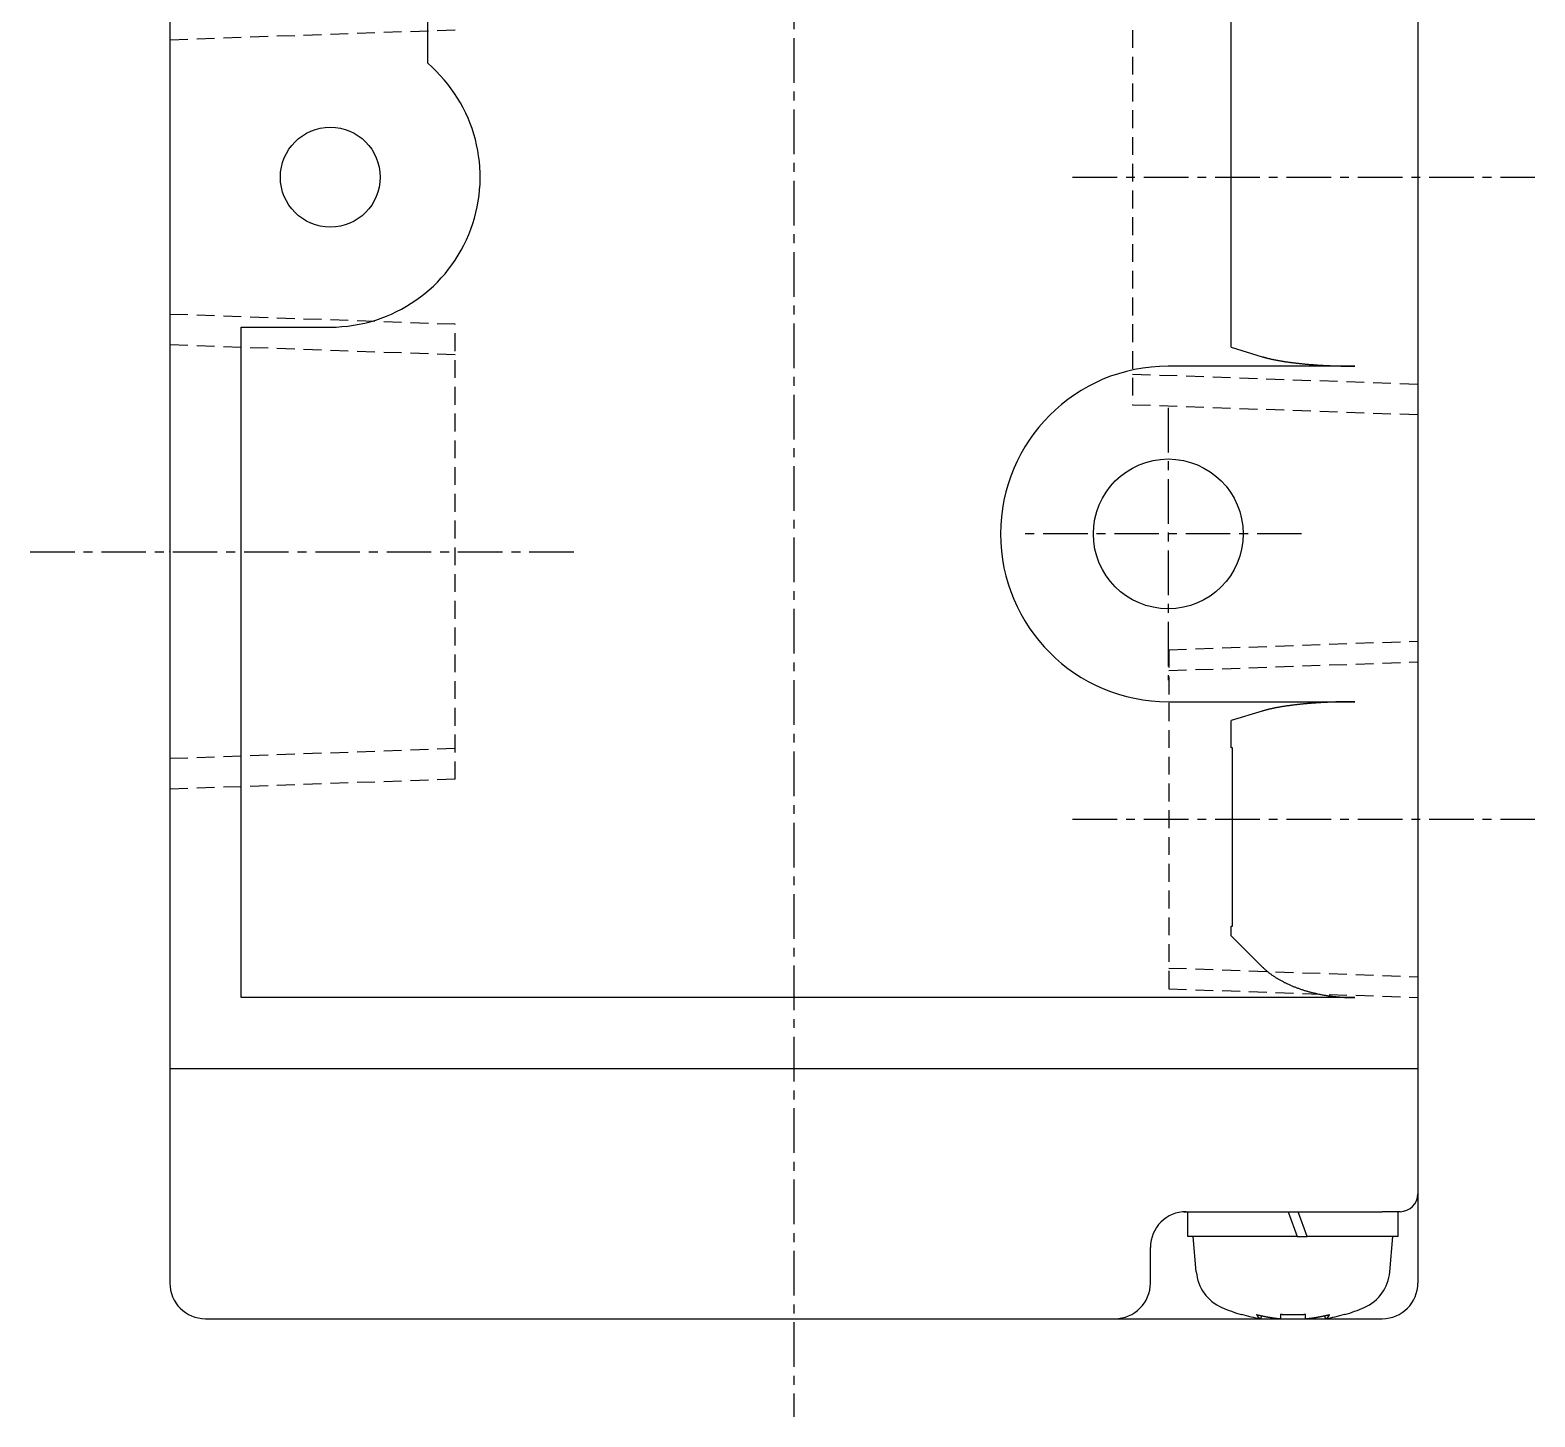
# Model space of a CAD drawing. Extents: x 8 to 293, y -214 to 82.
# Drawn here: x 144.06 to 186.26, y -167.77 to -128.9 of the extents above; entities that cross this region are included whole.
import ezdxf

# ---------------------------------------------------------------- set-up
doc = ezdxf.new("R2010")
doc.units = 0
doc.linetypes.add('CENTER', pattern=[2, 1.25, -0.25, 0.25, -0.25])
doc.linetypes.add('DASHED', pattern=[0.75, 0.5, -0.25])
doc.layers.get('0').update_dxf_attribs({"linetype": 'CONTINUOUS'})
doc.layers.add('CENTER', color=1, linetype='CENTER')

msp = doc.modelspace()

# ---------------------------------------------------------------- linework, layer by layer
at = {"color": 7, "linetype": 'CONTINUOUS'}
for p, q in [((182.976, -108.019), (182.976, -164.019)), ((155.209, -129.825), (155.209, -110.019)), ((147.976, -117.019), (147.976, -158.019)), ((177.744, -137.787), (177.744, -128.251)), ((149.976, -137.222), (152.476, -137.222)), ((149.976, -156.019), (149.976, -137.222)), ((177.744, -137.787), (178.61, -138.052)), ((181.209, -138.316), (175.976, -138.316)), ((175.976, -147.722), (181.209, -147.722)), ((178.61, -147.987), (177.744, -148.251)), ((177.744, -149.019), (177.744, -148.251)), ((177.744, -149.019), (177.744, -148.251)), ((177.776, -149.019), (177.744, -149.019)), ((177.776, -149.019), (177.744, -149.019)), ((177.776, -154.019), (177.776, -149.019)), ((177.744, -154.287), (177.744, -154.019)), ((177.744, -154.019), (177.776, -154.019)), ((177.744, -154.287), (177.744, -154.019)), ((177.744, -154.019), (177.776, -154.019)), ((178.61, -155.153), (177.744, -154.287)), ((181.209, -156.019), (149.976, -156.019)), ((147.976, -158.019), (147.976, -164.019)), ((182.976, -158.019), (147.976, -158.019)), ((176.413, -162.019), (181.976, -162.019)), ((176.526, -162.719), (176.526, -162.019)), ((179.336, -162.019), (179.591, -162.719)), ((179.339, -162.026), (179.619, -162.026)), ((179.871, -162.719), (179.616, -162.019)), ((182.476, -162.019), (181.976, -162.019)), ((182.426, -162.719), (182.426, -162.019)), ((179.591, -162.719), (176.526, -162.719)), ((176.763, -163.708), (176.676, -162.719)), ((179.591, -162.719), (179.871, -162.719)), ((182.426, -162.719), (179.871, -162.719)), ((182.19, -163.708), (182.276, -162.719)), ((175.476, -164.019), (175.476, -163.019)), ((178.034, -164.894), (178.026, -164.905)), ((178.592, -164.937), (178.558, -165.022)), ((179.127, -164.894), (179.127, -165.022)), ((179.825, -165.022), (179.825, -164.894)), ((180.395, -165.022), (180.361, -164.937)), ((180.926, -164.905), (180.919, -164.894)), ((148.976, -165.019), (181.976, -165.019)), ((150.559, -165.019), (150.558, -165.022)), ((151.127, -165.019), (151.127, -165.022)), ((151.825, -165.022), (151.825, -165.019)), ((152.395, -165.022), (152.394, -165.019)), ((178.559, -165.019), (179.104, -165.019)), ((179.127, -165.019), (179.476, -165.019)), ((179.476, -165.019), (179.825, -165.019)), ((179.849, -165.019), (180.394, -165.019))]:
    msp.add_line(p, q, dxfattribs=at)
at = {"color": 3, "linetype": 'DASHED'}
for p, q in [((174.976, -126.643), (174.976, -139.396)), ((155.976, -128.896), (147.976, -129.175)), ((155.976, -137.143), (147.976, -136.864)), ((155.976, -149.896), (155.976, -137.143)), ((155.976, -138), (147.976, -137.72)), ((174.976, -138.539), (182.976, -138.819)), ((174.976, -139.396), (182.976, -139.675)), ((175.989, -146.268), (182.976, -146.024)), ((175.989, -146.268), (175.989, -155.771)), ((175.989, -146.85), (182.976, -146.606)), ((155.976, -149.039), (147.976, -149.319)), ((155.976, -149.896), (147.976, -150.175)), ((175.989, -155.189), (182.976, -155.433)), ((175.989, -155.771), (182.976, -156.015))]:
    msp.add_line(p, q, dxfattribs=at)
at = {"color": 7, "linetype": 'CONTINUOUS'}
for points in [[(178.61, -138.052, 0), (178.623, -138.056, 0), (178.635, -138.059, 0), (178.648, -138.063, 0), (178.661, -138.067, 0), (178.674, -138.07, 0), (178.687, -138.074, 0), (178.701, -138.078, 0), (178.714, -138.081, 0), (178.728, -138.085, 0), (178.742, -138.088, 0), (178.756, -138.092, 0), (178.77, -138.095, 0), (178.784, -138.099, 0), (178.799, -138.102, 0), (178.814, -138.106, 0), (178.828, -138.109, 0), (178.843, -138.113, 0), (178.859, -138.116, 0), (178.874, -138.12, 0), (178.889, -138.123, 0), (178.905, -138.126, 0), (178.921, -138.13, 0), (178.937, -138.133, 0), (178.953, -138.136, 0), (178.969, -138.139, 0), (178.986, -138.143, 0), (179.002, -138.146, 0), (179.019, -138.149, 0), (179.036, -138.152, 0), (179.053, -138.155, 0), (179.07, -138.158, 0), (179.087, -138.161, 0), (179.105, -138.164, 0), (179.122, -138.167, 0), (179.14, -138.17, 0), (179.158, -138.173, 0), (179.176, -138.176, 0), (179.194, -138.179, 0), (179.212, -138.182, 0), (179.23, -138.185, 0), (179.249, -138.188, 0), (179.268, -138.191, 0), (179.286, -138.194, 0), (179.305, -138.196, 0), (179.324, -138.199, 0), (179.344, -138.202, 0), (179.363, -138.204, 0), (179.382, -138.207, 0), (179.402, -138.21, 0), (179.421, -138.212, 0), (179.441, -138.215, 0), (179.461, -138.217, 0), (179.481, -138.22, 0), (179.501, -138.222, 0), (179.521, -138.225, 0), (179.542, -138.227, 0), (179.562, -138.23, 0), (179.583, -138.232, 0), (179.604, -138.234, 0), (179.624, -138.237, 0), (179.645, -138.239, 0), (179.666, -138.241, 0), (179.687, -138.243, 0), (179.709, -138.245, 0), (179.73, -138.248, 0), (179.751, -138.25, 0), (179.773, -138.252, 0), (179.794, -138.254, 0), (179.816, -138.256, 0), (179.838, -138.258, 0), (179.86, -138.26, 0), (179.882, -138.262, 0), (179.904, -138.264, 0), (179.926, -138.266, 0), (179.948, -138.267, 0), (179.97, -138.269, 0), (179.993, -138.271, 0), (180.015, -138.273, 0), (180.038, -138.274, 0), (180.06, -138.276, 0), (180.083, -138.278, 0), (180.106, -138.279, 0), (180.129, -138.281, 0), (180.152, -138.282, 0), (180.175, -138.284, 0), (180.198, -138.285, 0), (180.221, -138.287, 0), (180.244, -138.288, 0), (180.267, -138.29, 0), (180.291, -138.291, 0), (180.314, -138.292, 0), (180.338, -138.294, 0), (180.361, -138.295, 0), (180.385, -138.296, 0), (180.408, -138.297, 0), (180.432, -138.298, 0), (180.456, -138.299, 0), (180.48, -138.301, 0), (180.503, -138.302, 0), (180.527, -138.303, 0), (180.551, -138.304, 0), (180.575, -138.304, 0), (180.599, -138.305, 0), (180.623, -138.306, 0), (180.647, -138.307, 0), (180.671, -138.308, 0), (180.696, -138.309, 0), (180.72, -138.309, 0), (180.744, -138.31, 0), (180.768, -138.311, 0), (180.793, -138.311, 0), (180.817, -138.312, 0), (180.841, -138.312, 0), (180.866, -138.313, 0), (180.89, -138.313, 0), (180.914, -138.314, 0), (180.939, -138.314, 0), (180.963, -138.315, 0), (180.988, -138.315, 0), (181.012, -138.315, 0), (181.037, -138.315, 0), (181.061, -138.316, 0), (181.086, -138.316, 0), (181.11, -138.316, 0), (181.135, -138.316, 0), (181.159, -138.316, 0), (181.184, -138.316, 0), (181.209, -138.316, 0)], [(181.209, -147.722, 0), (181.184, -147.723, 0), (181.159, -147.723, 0), (181.135, -147.723, 0), (181.11, -147.723, 0), (181.086, -147.723, 0), (181.061, -147.723, 0), (181.037, -147.723, 0), (181.012, -147.724, 0), (180.988, -147.724, 0), (180.963, -147.724, 0), (180.939, -147.725, 0), (180.914, -147.725, 0), (180.89, -147.725, 0), (180.866, -147.726, 0), (180.841, -147.726, 0), (180.817, -147.727, 0), (180.793, -147.728, 0), (180.768, -147.728, 0), (180.744, -147.729, 0), (180.72, -147.73, 0), (180.696, -147.73, 0), (180.671, -147.731, 0), (180.647, -147.732, 0), (180.623, -147.733, 0), (180.599, -147.734, 0), (180.575, -147.734, 0), (180.551, -147.735, 0), (180.527, -147.736, 0), (180.503, -147.737, 0), (180.48, -147.738, 0), (180.456, -147.739, 0), (180.432, -147.741, 0), (180.408, -147.742, 0), (180.385, -147.743, 0), (180.361, -147.744, 0), (180.338, -147.745, 0), (180.314, -147.747, 0), (180.291, -147.748, 0), (180.267, -147.749, 0), (180.244, -147.751, 0), (180.221, -147.752, 0), (180.198, -147.753, 0), (180.175, -147.755, 0), (180.152, -147.756, 0), (180.129, -147.758, 0), (180.106, -147.76, 0), (180.083, -147.761, 0), (180.06, -147.763, 0), (180.038, -147.764, 0), (180.015, -147.766, 0), (179.993, -147.768, 0), (179.97, -147.77, 0), (179.948, -147.771, 0), (179.926, -147.773, 0), (179.904, -147.775, 0), (179.882, -147.777, 0), (179.86, -147.779, 0), (179.838, -147.781, 0), (179.816, -147.783, 0), (179.794, -147.785, 0), (179.773, -147.787, 0), (179.751, -147.789, 0), (179.73, -147.791, 0), (179.709, -147.793, 0), (179.687, -147.796, 0), (179.666, -147.798, 0), (179.645, -147.8, 0), (179.624, -147.802, 0), (179.604, -147.805, 0), (179.583, -147.807, 0), (179.562, -147.809, 0), (179.542, -147.812, 0), (179.521, -147.814, 0), (179.501, -147.817, 0), (179.481, -147.819, 0), (179.461, -147.821, 0), (179.441, -147.824, 0), (179.421, -147.827, 0), (179.402, -147.829, 0), (179.382, -147.832, 0), (179.363, -147.834, 0), (179.344, -147.837, 0), (179.324, -147.84, 0), (179.305, -147.843, 0), (179.286, -147.845, 0), (179.268, -147.848, 0), (179.249, -147.851, 0), (179.23, -147.854, 0), (179.212, -147.857, 0), (179.194, -147.86, 0), (179.176, -147.862, 0), (179.158, -147.865, 0), (179.14, -147.868, 0), (179.122, -147.871, 0), (179.105, -147.874, 0), (179.087, -147.877, 0), (179.07, -147.881, 0), (179.053, -147.884, 0), (179.036, -147.887, 0), (179.019, -147.89, 0), (179.002, -147.893, 0), (178.986, -147.896, 0), (178.969, -147.899, 0), (178.953, -147.903, 0), (178.937, -147.906, 0), (178.921, -147.909, 0), (178.905, -147.913, 0), (178.889, -147.916, 0), (178.874, -147.919, 0), (178.859, -147.923, 0), (178.843, -147.926, 0), (178.828, -147.929, 0), (178.814, -147.933, 0), (178.799, -147.936, 0), (178.784, -147.94, 0), (178.77, -147.943, 0), (178.756, -147.947, 0), (178.742, -147.95, 0), (178.728, -147.954, 0), (178.714, -147.958, 0), (178.701, -147.961, 0), (178.687, -147.965, 0), (178.674, -147.968, 0), (178.661, -147.972, 0), (178.648, -147.976, 0), (178.635, -147.98, 0), (178.623, -147.983, 0), (178.61, -147.987, 0)], [(178.61, -155.153, 0), (178.623, -155.166, 0), (178.635, -155.178, 0), (178.648, -155.19, 0), (178.661, -155.202, 0), (178.674, -155.214, 0), (178.687, -155.226, 0), (178.701, -155.238, 0), (178.714, -155.25, 0), (178.728, -155.261, 0), (178.742, -155.273, 0), (178.756, -155.285, 0), (178.77, -155.296, 0), (178.784, -155.308, 0), (178.799, -155.319, 0), (178.814, -155.331, 0), (178.828, -155.342, 0), (178.843, -155.353, 0), (178.859, -155.364, 0), (178.874, -155.375, 0), (178.889, -155.386, 0), (178.905, -155.397, 0), (178.921, -155.408, 0), (178.937, -155.419, 0), (178.953, -155.429, 0), (178.969, -155.44, 0), (178.986, -155.451, 0), (179.002, -155.461, 0), (179.019, -155.471, 0), (179.036, -155.482, 0), (179.053, -155.492, 0), (179.07, -155.502, 0), (179.087, -155.512, 0), (179.105, -155.522, 0), (179.122, -155.532, 0), (179.14, -155.542, 0), (179.158, -155.552, 0), (179.176, -155.561, 0), (179.194, -155.571, 0), (179.212, -155.58, 0), (179.23, -155.59, 0), (179.249, -155.599, 0), (179.268, -155.608, 0), (179.286, -155.617, 0), (179.305, -155.626, 0), (179.324, -155.635, 0), (179.344, -155.644, 0), (179.363, -155.653, 0), (179.382, -155.662, 0), (179.402, -155.67, 0), (179.421, -155.679, 0), (179.441, -155.687, 0), (179.461, -155.695, 0), (179.481, -155.703, 0), (179.501, -155.712, 0), (179.521, -155.72, 0), (179.542, -155.728, 0), (179.562, -155.735, 0), (179.583, -155.743, 0), (179.604, -155.751, 0), (179.624, -155.758, 0), (179.645, -155.766, 0), (179.666, -155.773, 0), (179.687, -155.78, 0), (179.709, -155.787, 0), (179.73, -155.794, 0), (179.751, -155.801, 0), (179.773, -155.808, 0), (179.794, -155.815, 0), (179.816, -155.822, 0), (179.838, -155.828, 0), (179.86, -155.834, 0), (179.882, -155.841, 0), (179.904, -155.847, 0), (179.926, -155.853, 0), (179.948, -155.859, 0), (179.97, -155.865, 0), (179.993, -155.871, 0), (180.015, -155.877, 0), (180.038, -155.882, 0), (180.06, -155.888, 0), (180.083, -155.893, 0), (180.106, -155.898, 0), (180.129, -155.903, 0), (180.152, -155.908, 0), (180.175, -155.913, 0), (180.198, -155.918, 0), (180.221, -155.923, 0), (180.244, -155.928, 0), (180.267, -155.932, 0), (180.291, -155.936, 0), (180.314, -155.941, 0), (180.338, -155.945, 0), (180.361, -155.949, 0), (180.385, -155.953, 0), (180.408, -155.957, 0), (180.432, -155.96, 0), (180.456, -155.964, 0), (180.48, -155.968, 0), (180.503, -155.971, 0), (180.527, -155.974, 0), (180.551, -155.977, 0), (180.575, -155.98, 0), (180.599, -155.983, 0), (180.623, -155.986, 0), (180.647, -155.989, 0), (180.671, -155.991, 0), (180.696, -155.994, 0), (180.72, -155.996, 0), (180.744, -155.999, 0), (180.768, -156.001, 0), (180.793, -156.003, 0), (180.817, -156.005, 0), (180.841, -156.006, 0), (180.866, -156.008, 0), (180.89, -156.01, 0), (180.914, -156.011, 0), (180.939, -156.012, 0), (180.963, -156.014, 0), (180.988, -156.015, 0), (181.012, -156.016, 0), (181.037, -156.017, 0), (181.061, -156.017, 0), (181.086, -156.018, 0), (181.11, -156.019, 0), (181.135, -156.019, 0), (181.159, -156.019, 0), (181.184, -156.019, 0), (181.209, -156.019, 0)], [(178.451, -164.905, 0), (178.452, -164.906, 0), (178.453, -164.907, 0), (178.453, -164.908, 0), (178.454, -164.91, 0), (178.455, -164.911, 0), (178.455, -164.912, 0), (178.456, -164.913, 0), (178.457, -164.915, 0), (178.457, -164.916, 0), (178.458, -164.917, 0), (178.459, -164.918, 0), (178.46, -164.919, 0), (178.46, -164.921, 0), (178.461, -164.922, 0), (178.462, -164.923, 0), (178.462, -164.924, 0), (178.463, -164.925, 0), (178.464, -164.927, 0), (178.465, -164.928, 0), (178.465, -164.929, 0), (178.466, -164.93, 0), (178.467, -164.931, 0), (178.468, -164.932, 0), (178.468, -164.933, 0), (178.469, -164.935, 0), (178.47, -164.936, 0), (178.471, -164.937, 0), (178.471, -164.938, 0), (178.472, -164.939, 0), (178.473, -164.94, 0), (178.474, -164.941, 0), (178.474, -164.942, 0), (178.475, -164.943, 0), (178.476, -164.945, 0), (178.477, -164.946, 0), (178.477, -164.947, 0), (178.478, -164.948, 0), (178.479, -164.949, 0), (178.48, -164.95, 0), (178.481, -164.951, 0), (178.481, -164.952, 0), (178.482, -164.953, 0), (178.483, -164.954, 0), (178.484, -164.955, 0), (178.485, -164.956, 0), (178.485, -164.957, 0), (178.486, -164.958, 0), (178.487, -164.959, 0), (178.488, -164.96, 0), (178.489, -164.961, 0), (178.489, -164.962, 0), (178.49, -164.963, 0), (178.491, -164.964, 0), (178.492, -164.965, 0), (178.493, -164.966, 0), (178.493, -164.967, 0), (178.494, -164.968, 0), (178.495, -164.969, 0), (178.496, -164.97, 0), (178.497, -164.971, 0), (178.498, -164.972, 0), (178.498, -164.973, 0), (178.499, -164.974, 0), (178.5, -164.975, 0), (178.501, -164.976, 0), (178.502, -164.976, 0), (178.503, -164.977, 0), (178.503, -164.978, 0), (178.504, -164.979, 0), (178.505, -164.98, 0), (178.506, -164.981, 0), (178.507, -164.982, 0), (178.508, -164.983, 0), (178.509, -164.984, 0), (178.509, -164.984, 0), (178.51, -164.985, 0), (178.511, -164.986, 0), (178.512, -164.987, 0), (178.513, -164.988, 0), (178.514, -164.989, 0), (178.515, -164.989, 0), (178.515, -164.99, 0), (178.516, -164.991, 0), (178.517, -164.992, 0), (178.518, -164.993, 0), (178.519, -164.993, 0), (178.52, -164.994, 0), (178.521, -164.995, 0), (178.522, -164.996, 0), (178.523, -164.997, 0), (178.523, -164.997, 0), (178.524, -164.998, 0), (178.525, -164.999, 0), (178.526, -165, 0), (178.527, -165, 0), (178.528, -165.001, 0), (178.529, -165.002, 0), (178.53, -165.003, 0), (178.531, -165.003, 0), (178.532, -165.004, 0), (178.533, -165.005, 0), (178.533, -165.005, 0), (178.534, -165.006, 0), (178.535, -165.007, 0), (178.536, -165.008, 0), (178.537, -165.008, 0), (178.538, -165.009, 0), (178.539, -165.01, 0), (178.54, -165.01, 0), (178.541, -165.011, 0), (178.542, -165.012, 0), (178.543, -165.012, 0), (178.544, -165.013, 0), (178.545, -165.014, 0), (178.546, -165.014, 0), (178.547, -165.015, 0), (178.548, -165.015, 0), (178.549, -165.016, 0), (178.55, -165.017, 0), (178.55, -165.017, 0), (178.551, -165.018, 0), (178.552, -165.019, 0), (178.553, -165.019, 0), (178.554, -165.02, 0), (178.555, -165.02, 0), (178.556, -165.021, 0), (178.557, -165.021, 0), (178.558, -165.022, 0)], [(178.451, -164.905, 0), (178.456, -164.906, 0), (178.462, -164.907, 0), (178.467, -164.908, 0), (178.472, -164.91, 0), (178.477, -164.911, 0), (178.483, -164.912, 0), (178.488, -164.913, 0), (178.493, -164.915, 0), (178.498, -164.916, 0), (178.504, -164.917, 0), (178.509, -164.918, 0), (178.514, -164.919, 0), (178.519, -164.921, 0), (178.525, -164.922, 0), (178.53, -164.923, 0), (178.535, -164.924, 0), (178.54, -164.925, 0), (178.546, -164.927, 0), (178.551, -164.928, 0), (178.556, -164.929, 0), (178.561, -164.93, 0), (178.567, -164.931, 0), (178.572, -164.932, 0), (178.577, -164.933, 0), (178.582, -164.935, 0), (178.588, -164.936, 0), (178.593, -164.937, 0), (178.598, -164.938, 0), (178.603, -164.939, 0), (178.609, -164.94, 0), (178.614, -164.941, 0), (178.619, -164.942, 0), (178.624, -164.943, 0), (178.63, -164.945, 0), (178.635, -164.946, 0), (178.64, -164.947, 0), (178.646, -164.948, 0), (178.651, -164.949, 0), (178.656, -164.95, 0), (178.661, -164.951, 0), (178.667, -164.952, 0), (178.672, -164.953, 0), (178.677, -164.954, 0), (178.682, -164.955, 0), (178.688, -164.956, 0), (178.693, -164.957, 0), (178.698, -164.958, 0), (178.704, -164.959, 0), (178.709, -164.96, 0), (178.714, -164.961, 0), (178.719, -164.962, 0), (178.725, -164.963, 0), (178.73, -164.964, 0), (178.735, -164.965, 0), (178.741, -164.966, 0), (178.746, -164.967, 0), (178.751, -164.968, 0), (178.756, -164.969, 0), (178.762, -164.97, 0), (178.767, -164.971, 0), (178.772, -164.972, 0), (178.778, -164.973, 0), (178.783, -164.974, 0), (178.788, -164.975, 0), (178.793, -164.976, 0), (178.799, -164.976, 0), (178.804, -164.977, 0), (178.809, -164.978, 0), (178.815, -164.979, 0), (178.82, -164.98, 0), (178.825, -164.981, 0), (178.83, -164.982, 0), (178.836, -164.983, 0), (178.841, -164.984, 0), (178.846, -164.984, 0), (178.852, -164.985, 0), (178.857, -164.986, 0), (178.862, -164.987, 0), (178.867, -164.988, 0), (178.873, -164.989, 0), (178.878, -164.989, 0), (178.883, -164.99, 0), (178.889, -164.991, 0), (178.894, -164.992, 0), (178.899, -164.993, 0), (178.905, -164.993, 0), (178.91, -164.994, 0), (178.915, -164.995, 0), (178.92, -164.996, 0), (178.926, -164.997, 0), (178.931, -164.997, 0), (178.936, -164.998, 0), (178.942, -164.999, 0), (178.947, -165, 0), (178.952, -165, 0), (178.958, -165.001, 0), (178.963, -165.002, 0), (178.968, -165.003, 0), (178.974, -165.003, 0), (178.979, -165.004, 0), (178.984, -165.005, 0), (178.989, -165.005, 0), (178.995, -165.006, 0), (179, -165.007, 0), (179.005, -165.008, 0), (179.011, -165.008, 0), (179.016, -165.009, 0), (179.021, -165.01, 0), (179.027, -165.01, 0), (179.032, -165.011, 0), (179.037, -165.012, 0), (179.042, -165.012, 0), (179.048, -165.013, 0), (179.053, -165.014, 0), (179.058, -165.014, 0), (179.064, -165.015, 0), (179.069, -165.015, 0), (179.074, -165.016, 0), (179.08, -165.017, 0), (179.085, -165.017, 0), (179.09, -165.018, 0), (179.096, -165.019, 0), (179.101, -165.019, 0), (179.106, -165.02, 0), (179.112, -165.02, 0), (179.117, -165.021, 0), (179.122, -165.021, 0), (179.127, -165.022, 0)], [(179.127, -164.894, 0), (179.133, -164.894, 0), (179.138, -164.895, 0), (179.144, -164.895, 0), (179.149, -164.895, 0), (179.155, -164.896, 0), (179.16, -164.896, 0), (179.166, -164.896, 0), (179.171, -164.897, 0), (179.176, -164.897, 0), (179.182, -164.897, 0), (179.187, -164.897, 0), (179.193, -164.898, 0), (179.198, -164.898, 0), (179.204, -164.898, 0), (179.209, -164.898, 0), (179.215, -164.899, 0), (179.22, -164.899, 0), (179.226, -164.899, 0), (179.231, -164.899, 0), (179.236, -164.9, 0), (179.242, -164.9, 0), (179.247, -164.9, 0), (179.253, -164.9, 0), (179.258, -164.9, 0), (179.264, -164.901, 0), (179.269, -164.901, 0), (179.275, -164.901, 0), (179.28, -164.901, 0), (179.285, -164.901, 0), (179.291, -164.902, 0), (179.296, -164.902, 0), (179.302, -164.902, 0), (179.307, -164.902, 0), (179.313, -164.902, 0), (179.318, -164.902, 0), (179.324, -164.903, 0), (179.329, -164.903, 0), (179.335, -164.903, 0), (179.34, -164.903, 0), (179.346, -164.903, 0), (179.351, -164.903, 0), (179.356, -164.903, 0), (179.362, -164.903, 0), (179.367, -164.904, 0), (179.373, -164.904, 0), (179.378, -164.904, 0), (179.384, -164.904, 0), (179.389, -164.904, 0), (179.395, -164.904, 0), (179.4, -164.904, 0), (179.406, -164.904, 0), (179.411, -164.904, 0), (179.416, -164.904, 0), (179.422, -164.904, 0), (179.427, -164.904, 0), (179.433, -164.904, 0), (179.438, -164.904, 0), (179.444, -164.904, 0), (179.449, -164.904, 0), (179.455, -164.905, 0), (179.46, -164.905, 0), (179.466, -164.905, 0), (179.471, -164.905, 0), (179.476, -164.905, 0), (179.482, -164.905, 0), (179.487, -164.905, 0), (179.493, -164.905, 0), (179.498, -164.905, 0), (179.504, -164.904, 0), (179.509, -164.904, 0), (179.515, -164.904, 0), (179.52, -164.904, 0), (179.526, -164.904, 0), (179.531, -164.904, 0), (179.537, -164.904, 0), (179.542, -164.904, 0), (179.547, -164.904, 0), (179.553, -164.904, 0), (179.558, -164.904, 0), (179.564, -164.904, 0), (179.569, -164.904, 0), (179.575, -164.904, 0), (179.58, -164.904, 0), (179.586, -164.904, 0), (179.591, -164.903, 0), (179.597, -164.903, 0), (179.602, -164.903, 0), (179.607, -164.903, 0), (179.613, -164.903, 0), (179.618, -164.903, 0), (179.624, -164.903, 0), (179.629, -164.903, 0), (179.635, -164.902, 0), (179.64, -164.902, 0), (179.646, -164.902, 0), (179.651, -164.902, 0), (179.657, -164.902, 0), (179.662, -164.902, 0), (179.667, -164.901, 0), (179.673, -164.901, 0), (179.678, -164.901, 0), (179.684, -164.901, 0), (179.689, -164.901, 0), (179.695, -164.9, 0), (179.7, -164.9, 0), (179.706, -164.9, 0), (179.711, -164.9, 0), (179.717, -164.9, 0), (179.722, -164.899, 0), (179.727, -164.899, 0), (179.733, -164.899, 0), (179.738, -164.899, 0), (179.744, -164.898, 0), (179.749, -164.898, 0), (179.755, -164.898, 0), (179.76, -164.898, 0), (179.766, -164.897, 0), (179.771, -164.897, 0), (179.776, -164.897, 0), (179.782, -164.897, 0), (179.787, -164.896, 0), (179.793, -164.896, 0), (179.798, -164.896, 0), (179.804, -164.895, 0), (179.809, -164.895, 0), (179.815, -164.895, 0), (179.82, -164.894, 0), (179.825, -164.894, 0)], [(179.825, -165.022, 0), (179.831, -165.021, 0), (179.836, -165.021, 0), (179.841, -165.02, 0), (179.847, -165.02, 0), (179.852, -165.019, 0), (179.857, -165.019, 0), (179.863, -165.018, 0), (179.868, -165.017, 0), (179.873, -165.017, 0), (179.879, -165.016, 0), (179.884, -165.015, 0), (179.889, -165.015, 0), (179.895, -165.014, 0), (179.9, -165.014, 0), (179.905, -165.013, 0), (179.91, -165.012, 0), (179.916, -165.012, 0), (179.921, -165.011, 0), (179.926, -165.01, 0), (179.932, -165.01, 0), (179.937, -165.009, 0), (179.942, -165.008, 0), (179.948, -165.008, 0), (179.953, -165.007, 0), (179.958, -165.006, 0), (179.964, -165.005, 0), (179.969, -165.005, 0), (179.974, -165.004, 0), (179.979, -165.003, 0), (179.985, -165.003, 0), (179.99, -165.002, 0), (179.995, -165.001, 0), (180.001, -165, 0), (180.006, -165, 0), (180.011, -164.999, 0), (180.017, -164.998, 0), (180.022, -164.997, 0), (180.027, -164.997, 0), (180.032, -164.996, 0), (180.038, -164.995, 0), (180.043, -164.994, 0), (180.048, -164.993, 0), (180.054, -164.993, 0), (180.059, -164.992, 0), (180.064, -164.991, 0), (180.07, -164.99, 0), (180.075, -164.989, 0), (180.08, -164.989, 0), (180.085, -164.988, 0), (180.091, -164.987, 0), (180.096, -164.986, 0), (180.101, -164.985, 0), (180.107, -164.984, 0), (180.112, -164.984, 0), (180.117, -164.983, 0), (180.123, -164.982, 0), (180.128, -164.981, 0), (180.133, -164.98, 0), (180.138, -164.979, 0), (180.144, -164.978, 0), (180.149, -164.977, 0), (180.154, -164.976, 0), (180.16, -164.976, 0), (180.165, -164.975, 0), (180.17, -164.974, 0), (180.175, -164.973, 0), (180.181, -164.972, 0), (180.186, -164.971, 0), (180.191, -164.97, 0), (180.197, -164.969, 0), (180.202, -164.968, 0), (180.207, -164.967, 0), (180.212, -164.966, 0), (180.218, -164.965, 0), (180.223, -164.964, 0), (180.228, -164.963, 0), (180.234, -164.962, 0), (180.239, -164.961, 0), (180.244, -164.96, 0), (180.249, -164.959, 0), (180.255, -164.958, 0), (180.26, -164.957, 0), (180.265, -164.956, 0), (180.27, -164.955, 0), (180.276, -164.954, 0), (180.281, -164.953, 0), (180.286, -164.952, 0), (180.292, -164.951, 0), (180.297, -164.95, 0), (180.302, -164.949, 0), (180.307, -164.948, 0), (180.313, -164.947, 0), (180.318, -164.946, 0), (180.323, -164.945, 0), (180.328, -164.943, 0), (180.334, -164.942, 0), (180.339, -164.941, 0), (180.344, -164.94, 0), (180.35, -164.939, 0), (180.355, -164.938, 0), (180.36, -164.937, 0), (180.365, -164.936, 0), (180.371, -164.935, 0), (180.376, -164.933, 0), (180.381, -164.932, 0), (180.386, -164.931, 0), (180.392, -164.93, 0), (180.397, -164.929, 0), (180.402, -164.928, 0), (180.407, -164.927, 0), (180.413, -164.925, 0), (180.418, -164.924, 0), (180.423, -164.923, 0), (180.428, -164.922, 0), (180.434, -164.921, 0), (180.439, -164.919, 0), (180.444, -164.918, 0), (180.449, -164.917, 0), (180.455, -164.916, 0), (180.46, -164.915, 0), (180.465, -164.913, 0), (180.47, -164.912, 0), (180.476, -164.911, 0), (180.481, -164.91, 0), (180.486, -164.908, 0), (180.491, -164.907, 0), (180.497, -164.906, 0), (180.502, -164.905, 0)], [(180.395, -165.022, 0), (180.396, -165.021, 0), (180.397, -165.021, 0), (180.398, -165.02, 0), (180.399, -165.02, 0), (180.4, -165.019, 0), (180.401, -165.019, 0), (180.402, -165.018, 0), (180.402, -165.017, 0), (180.403, -165.017, 0), (180.404, -165.016, 0), (180.405, -165.015, 0), (180.406, -165.015, 0), (180.407, -165.014, 0), (180.408, -165.014, 0), (180.409, -165.013, 0), (180.41, -165.012, 0), (180.411, -165.012, 0), (180.412, -165.011, 0), (180.413, -165.01, 0), (180.414, -165.01, 0), (180.415, -165.009, 0), (180.416, -165.008, 0), (180.417, -165.008, 0), (180.418, -165.007, 0), (180.419, -165.006, 0), (180.419, -165.005, 0), (180.42, -165.005, 0), (180.421, -165.004, 0), (180.422, -165.003, 0), (180.423, -165.003, 0), (180.424, -165.002, 0), (180.425, -165.001, 0), (180.426, -165, 0), (180.427, -165, 0), (180.428, -164.999, 0), (180.429, -164.998, 0), (180.429, -164.997, 0), (180.43, -164.997, 0), (180.431, -164.996, 0), (180.432, -164.995, 0), (180.433, -164.994, 0), (180.434, -164.993, 0), (180.435, -164.993, 0), (180.436, -164.992, 0), (180.437, -164.991, 0), (180.437, -164.99, 0), (180.438, -164.989, 0), (180.439, -164.989, 0), (180.44, -164.988, 0), (180.441, -164.987, 0), (180.442, -164.986, 0), (180.443, -164.985, 0), (180.444, -164.984, 0), (180.444, -164.983, 0), (180.445, -164.983, 0), (180.446, -164.982, 0), (180.447, -164.981, 0), (180.448, -164.98, 0), (180.449, -164.979, 0), (180.45, -164.978, 0), (180.45, -164.977, 0), (180.451, -164.976, 0), (180.452, -164.976, 0), (180.453, -164.975, 0), (180.454, -164.974, 0), (180.455, -164.973, 0), (180.455, -164.972, 0), (180.456, -164.971, 0), (180.457, -164.97, 0), (180.458, -164.969, 0), (180.459, -164.968, 0), (180.46, -164.967, 0), (180.46, -164.966, 0), (180.461, -164.965, 0), (180.462, -164.964, 0), (180.463, -164.963, 0), (180.464, -164.962, 0), (180.464, -164.961, 0), (180.465, -164.96, 0), (180.466, -164.959, 0), (180.467, -164.958, 0), (180.468, -164.957, 0), (180.468, -164.956, 0), (180.469, -164.955, 0), (180.47, -164.954, 0), (180.471, -164.953, 0), (180.472, -164.952, 0), (180.472, -164.951, 0), (180.473, -164.95, 0), (180.474, -164.949, 0), (180.475, -164.948, 0), (180.475, -164.947, 0), (180.476, -164.946, 0), (180.477, -164.945, 0), (180.478, -164.943, 0), (180.479, -164.942, 0), (180.479, -164.941, 0), (180.48, -164.94, 0), (180.481, -164.939, 0), (180.482, -164.938, 0), (180.482, -164.937, 0), (180.483, -164.936, 0), (180.484, -164.935, 0), (180.485, -164.933, 0), (180.485, -164.932, 0), (180.486, -164.931, 0), (180.487, -164.93, 0), (180.488, -164.929, 0), (180.488, -164.928, 0), (180.489, -164.927, 0), (180.49, -164.925, 0), (180.49, -164.924, 0), (180.491, -164.923, 0), (180.492, -164.922, 0), (180.493, -164.921, 0), (180.493, -164.919, 0), (180.494, -164.918, 0), (180.495, -164.917, 0), (180.495, -164.916, 0), (180.496, -164.915, 0), (180.497, -164.913, 0), (180.498, -164.912, 0), (180.498, -164.911, 0), (180.499, -164.91, 0), (180.5, -164.908, 0), (180.5, -164.907, 0), (180.501, -164.906, 0), (180.502, -164.905, 0)], [(150.554, -165.019, 0), (150.554, -165.019, 0), (150.554, -165.019, 0), (150.554, -165.019, 0), (150.554, -165.02, 0), (150.554, -165.02, 0), (150.554, -165.02, 0), (150.554, -165.02, 0), (150.554, -165.02, 0), (150.554, -165.02, 0), (150.554, -165.02, 0), (150.554, -165.02, 0), (150.554, -165.02, 0), (150.554, -165.02, 0), (150.554, -165.02, 0), (150.554, -165.02, 0), (150.554, -165.02, 0), (150.554, -165.02, 0), (150.555, -165.02, 0), (150.555, -165.02, 0), (150.555, -165.02, 0), (150.555, -165.02, 0), (150.555, -165.02, 0), (150.555, -165.02, 0), (150.555, -165.02, 0), (150.555, -165.02, 0), (150.555, -165.02, 0), (150.555, -165.02, 0), (150.555, -165.02, 0), (150.555, -165.02, 0), (150.555, -165.02, 0), (150.555, -165.02, 0), (150.555, -165.02, 0), (150.555, -165.02, 0), (150.555, -165.02, 0), (150.555, -165.02, 0), (150.555, -165.02, 0), (150.555, -165.02, 0), (150.555, -165.02, 0), (150.555, -165.02, 0), (150.555, -165.02, 0), (150.555, -165.02, 0), (150.555, -165.02, 0), (150.555, -165.02, 0), (150.555, -165.02, 0), (150.555, -165.02, 0), (150.555, -165.02, 0), (150.556, -165.02, 0), (150.556, -165.02, 0), (150.556, -165.02, 0), (150.556, -165.02, 0), (150.556, -165.02, 0), (150.556, -165.02, 0), (150.556, -165.021, 0), (150.556, -165.021, 0), (150.556, -165.021, 0), (150.556, -165.021, 0), (150.556, -165.021, 0), (150.556, -165.021, 0), (150.556, -165.021, 0), (150.556, -165.021, 0), (150.556, -165.021, 0), (150.556, -165.021, 0), (150.556, -165.021, 0), (150.556, -165.021, 0), (150.556, -165.021, 0), (150.556, -165.021, 0), (150.556, -165.021, 0), (150.556, -165.021, 0), (150.556, -165.021, 0), (150.556, -165.021, 0), (150.556, -165.021, 0), (150.556, -165.021, 0), (150.556, -165.021, 0), (150.556, -165.021, 0), (150.556, -165.021, 0), (150.556, -165.021, 0), (150.557, -165.021, 0), (150.557, -165.021, 0), (150.557, -165.021, 0), (150.557, -165.021, 0), (150.557, -165.021, 0), (150.557, -165.021, 0), (150.557, -165.021, 0), (150.557, -165.021, 0), (150.557, -165.021, 0), (150.557, -165.021, 0), (150.557, -165.021, 0), (150.557, -165.021, 0), (150.557, -165.021, 0), (150.557, -165.021, 0), (150.557, -165.021, 0), (150.557, -165.021, 0), (150.557, -165.021, 0), (150.557, -165.021, 0), (150.557, -165.021, 0), (150.557, -165.021, 0), (150.557, -165.021, 0), (150.557, -165.021, 0), (150.557, -165.021, 0), (150.557, -165.021, 0), (150.557, -165.021, 0), (150.557, -165.021, 0), (150.557, -165.021, 0), (150.557, -165.022, 0), (150.557, -165.022, 0), (150.558, -165.022, 0), (150.558, -165.022, 0), (150.558, -165.022, 0), (150.558, -165.022, 0), (150.558, -165.022, 0), (150.558, -165.022, 0), (150.558, -165.022, 0), (150.558, -165.022, 0), (150.558, -165.022, 0), (150.558, -165.022, 0), (150.558, -165.022, 0), (150.558, -165.022, 0), (150.558, -165.022, 0), (150.558, -165.022, 0), (150.558, -165.022, 0), (150.558, -165.022, 0), (150.558, -165.022, 0), (150.558, -165.022, 0), (150.558, -165.022, 0), (150.558, -165.022, 0), (150.558, -165.022, 0), (150.558, -165.022, 0), (150.558, -165.022, 0)], [(151.104, -165.019, 0), (151.104, -165.019, 0), (151.104, -165.019, 0), (151.104, -165.019, 0), (151.105, -165.02, 0), (151.105, -165.02, 0), (151.105, -165.02, 0), (151.105, -165.02, 0), (151.105, -165.02, 0), (151.105, -165.02, 0), (151.106, -165.02, 0), (151.106, -165.02, 0), (151.106, -165.02, 0), (151.106, -165.02, 0), (151.106, -165.02, 0), (151.107, -165.02, 0), (151.107, -165.02, 0), (151.107, -165.02, 0), (151.107, -165.02, 0), (151.107, -165.02, 0), (151.108, -165.02, 0), (151.108, -165.02, 0), (151.108, -165.02, 0), (151.108, -165.02, 0), (151.108, -165.02, 0), (151.108, -165.02, 0), (151.109, -165.02, 0), (151.109, -165.02, 0), (151.109, -165.02, 0), (151.109, -165.02, 0), (151.109, -165.02, 0), (151.11, -165.02, 0), (151.11, -165.02, 0), (151.11, -165.02, 0), (151.11, -165.02, 0), (151.11, -165.02, 0), (151.11, -165.02, 0), (151.111, -165.02, 0), (151.111, -165.02, 0), (151.111, -165.02, 0), (151.111, -165.02, 0), (151.111, -165.02, 0), (151.112, -165.02, 0), (151.112, -165.02, 0), (151.112, -165.02, 0), (151.112, -165.02, 0), (151.112, -165.02, 0), (151.113, -165.02, 0), (151.113, -165.02, 0), (151.113, -165.02, 0), (151.113, -165.02, 0), (151.113, -165.02, 0), (151.113, -165.02, 0), (151.114, -165.021, 0), (151.114, -165.021, 0), (151.114, -165.021, 0), (151.114, -165.021, 0), (151.114, -165.021, 0), (151.115, -165.021, 0), (151.115, -165.021, 0), (151.115, -165.021, 0), (151.115, -165.021, 0), (151.115, -165.021, 0), (151.115, -165.021, 0), (151.116, -165.021, 0), (151.116, -165.021, 0), (151.116, -165.021, 0), (151.116, -165.021, 0), (151.116, -165.021, 0), (151.117, -165.021, 0), (151.117, -165.021, 0), (151.117, -165.021, 0), (151.117, -165.021, 0), (151.117, -165.021, 0), (151.117, -165.021, 0), (151.118, -165.021, 0), (151.118, -165.021, 0), (151.118, -165.021, 0), (151.118, -165.021, 0), (151.118, -165.021, 0), (151.119, -165.021, 0), (151.119, -165.021, 0), (151.119, -165.021, 0), (151.119, -165.021, 0), (151.119, -165.021, 0), (151.12, -165.021, 0), (151.12, -165.021, 0), (151.12, -165.021, 0), (151.12, -165.021, 0), (151.12, -165.021, 0), (151.12, -165.021, 0), (151.121, -165.021, 0), (151.121, -165.021, 0), (151.121, -165.021, 0), (151.121, -165.021, 0), (151.121, -165.021, 0), (151.122, -165.021, 0), (151.122, -165.021, 0), (151.122, -165.021, 0), (151.122, -165.021, 0), (151.122, -165.021, 0), (151.122, -165.021, 0), (151.123, -165.021, 0), (151.123, -165.021, 0), (151.123, -165.022, 0), (151.123, -165.022, 0), (151.123, -165.022, 0), (151.124, -165.022, 0), (151.124, -165.022, 0), (151.124, -165.022, 0), (151.124, -165.022, 0), (151.124, -165.022, 0), (151.125, -165.022, 0), (151.125, -165.022, 0), (151.125, -165.022, 0), (151.125, -165.022, 0), (151.125, -165.022, 0), (151.125, -165.022, 0), (151.126, -165.022, 0), (151.126, -165.022, 0), (151.126, -165.022, 0), (151.126, -165.022, 0), (151.126, -165.022, 0), (151.127, -165.022, 0), (151.127, -165.022, 0), (151.127, -165.022, 0), (151.127, -165.022, 0), (151.127, -165.022, 0), (151.127, -165.022, 0)], [(151.825, -165.022, 0), (151.826, -165.022, 0), (151.826, -165.022, 0), (151.826, -165.022, 0), (151.826, -165.022, 0), (151.826, -165.022, 0), (151.827, -165.022, 0), (151.827, -165.022, 0), (151.827, -165.022, 0), (151.827, -165.022, 0), (151.827, -165.022, 0), (151.828, -165.022, 0), (151.828, -165.022, 0), (151.828, -165.022, 0), (151.828, -165.022, 0), (151.828, -165.022, 0), (151.828, -165.022, 0), (151.829, -165.022, 0), (151.829, -165.022, 0), (151.829, -165.022, 0), (151.829, -165.022, 0), (151.829, -165.022, 0), (151.83, -165.022, 0), (151.83, -165.022, 0), (151.83, -165.022, 0), (151.83, -165.021, 0), (151.83, -165.021, 0), (151.83, -165.021, 0), (151.831, -165.021, 0), (151.831, -165.021, 0), (151.831, -165.021, 0), (151.831, -165.021, 0), (151.831, -165.021, 0), (151.832, -165.021, 0), (151.832, -165.021, 0), (151.832, -165.021, 0), (151.832, -165.021, 0), (151.832, -165.021, 0), (151.833, -165.021, 0), (151.833, -165.021, 0), (151.833, -165.021, 0), (151.833, -165.021, 0), (151.833, -165.021, 0), (151.833, -165.021, 0), (151.834, -165.021, 0), (151.834, -165.021, 0), (151.834, -165.021, 0), (151.834, -165.021, 0), (151.834, -165.021, 0), (151.835, -165.021, 0), (151.835, -165.021, 0), (151.835, -165.021, 0), (151.835, -165.021, 0), (151.835, -165.021, 0), (151.835, -165.021, 0), (151.836, -165.021, 0), (151.836, -165.021, 0), (151.836, -165.021, 0), (151.836, -165.021, 0), (151.836, -165.021, 0), (151.837, -165.021, 0), (151.837, -165.021, 0), (151.837, -165.021, 0), (151.837, -165.021, 0), (151.837, -165.021, 0), (151.837, -165.021, 0), (151.838, -165.021, 0), (151.838, -165.021, 0), (151.838, -165.021, 0), (151.838, -165.021, 0), (151.838, -165.021, 0), (151.839, -165.021, 0), (151.839, -165.021, 0), (151.839, -165.021, 0), (151.839, -165.021, 0), (151.839, -165.021, 0), (151.84, -165.02, 0), (151.84, -165.02, 0), (151.84, -165.02, 0), (151.84, -165.02, 0), (151.84, -165.02, 0), (151.84, -165.02, 0), (151.841, -165.02, 0), (151.841, -165.02, 0), (151.841, -165.02, 0), (151.841, -165.02, 0), (151.841, -165.02, 0), (151.842, -165.02, 0), (151.842, -165.02, 0), (151.842, -165.02, 0), (151.842, -165.02, 0), (151.842, -165.02, 0), (151.842, -165.02, 0), (151.843, -165.02, 0), (151.843, -165.02, 0), (151.843, -165.02, 0), (151.843, -165.02, 0), (151.843, -165.02, 0), (151.844, -165.02, 0), (151.844, -165.02, 0), (151.844, -165.02, 0), (151.844, -165.02, 0), (151.844, -165.02, 0), (151.845, -165.02, 0), (151.845, -165.02, 0), (151.845, -165.02, 0), (151.845, -165.02, 0), (151.845, -165.02, 0), (151.845, -165.02, 0), (151.846, -165.02, 0), (151.846, -165.02, 0), (151.846, -165.02, 0), (151.846, -165.02, 0), (151.846, -165.02, 0), (151.847, -165.02, 0), (151.847, -165.02, 0), (151.847, -165.02, 0), (151.847, -165.02, 0), (151.847, -165.02, 0), (151.847, -165.02, 0), (151.848, -165.02, 0), (151.848, -165.02, 0), (151.848, -165.02, 0), (151.848, -165.02, 0), (151.848, -165.02, 0), (151.849, -165.019, 0), (151.849, -165.019, 0), (151.849, -165.019, 0), (151.849, -165.019, 0)], [(152.395, -165.022, 0), (152.395, -165.022, 0), (152.395, -165.022, 0), (152.395, -165.022, 0), (152.395, -165.022, 0), (152.395, -165.022, 0), (152.395, -165.022, 0), (152.395, -165.022, 0), (152.395, -165.022, 0), (152.395, -165.022, 0), (152.395, -165.022, 0), (152.395, -165.022, 0), (152.395, -165.022, 0), (152.395, -165.022, 0), (152.395, -165.022, 0), (152.395, -165.022, 0), (152.395, -165.022, 0), (152.395, -165.022, 0), (152.395, -165.022, 0), (152.395, -165.022, 0), (152.395, -165.022, 0), (152.395, -165.022, 0), (152.396, -165.022, 0), (152.396, -165.021, 0), (152.396, -165.021, 0), (152.396, -165.021, 0), (152.396, -165.021, 0), (152.396, -165.021, 0), (152.396, -165.021, 0), (152.396, -165.021, 0), (152.396, -165.021, 0), (152.396, -165.021, 0), (152.396, -165.021, 0), (152.396, -165.021, 0), (152.396, -165.021, 0), (152.396, -165.021, 0), (152.396, -165.021, 0), (152.396, -165.021, 0), (152.396, -165.021, 0), (152.396, -165.021, 0), (152.396, -165.021, 0), (152.396, -165.021, 0), (152.396, -165.021, 0), (152.396, -165.021, 0), (152.396, -165.021, 0), (152.396, -165.021, 0), (152.396, -165.021, 0), (152.396, -165.021, 0), (152.396, -165.021, 0), (152.396, -165.021, 0), (152.397, -165.021, 0), (152.397, -165.021, 0), (152.397, -165.021, 0), (152.397, -165.021, 0), (152.397, -165.021, 0), (152.397, -165.021, 0), (152.397, -165.021, 0), (152.397, -165.021, 0), (152.397, -165.021, 0), (152.397, -165.021, 0), (152.397, -165.021, 0), (152.397, -165.021, 0), (152.397, -165.021, 0), (152.397, -165.021, 0), (152.397, -165.021, 0), (152.397, -165.021, 0), (152.397, -165.021, 0), (152.397, -165.021, 0), (152.397, -165.021, 0), (152.397, -165.021, 0), (152.397, -165.02, 0), (152.397, -165.02, 0), (152.397, -165.02, 0), (152.397, -165.02, 0), (152.397, -165.02, 0), (152.397, -165.02, 0), (152.397, -165.02, 0), (152.398, -165.02, 0), (152.398, -165.02, 0), (152.398, -165.02, 0), (152.398, -165.02, 0), (152.398, -165.02, 0), (152.398, -165.02, 0), (152.398, -165.02, 0), (152.398, -165.02, 0), (152.398, -165.02, 0), (152.398, -165.02, 0), (152.398, -165.02, 0), (152.398, -165.02, 0), (152.398, -165.02, 0), (152.398, -165.02, 0), (152.398, -165.02, 0), (152.398, -165.02, 0), (152.398, -165.02, 0), (152.398, -165.02, 0), (152.398, -165.02, 0), (152.398, -165.02, 0), (152.398, -165.02, 0), (152.398, -165.02, 0), (152.398, -165.02, 0), (152.398, -165.02, 0), (152.398, -165.02, 0), (152.398, -165.02, 0), (152.398, -165.02, 0), (152.398, -165.02, 0), (152.399, -165.02, 0), (152.399, -165.02, 0), (152.399, -165.02, 0), (152.399, -165.02, 0), (152.399, -165.02, 0), (152.399, -165.02, 0), (152.399, -165.02, 0), (152.399, -165.02, 0), (152.399, -165.02, 0), (152.399, -165.02, 0), (152.399, -165.02, 0), (152.399, -165.02, 0), (152.399, -165.019, 0), (152.399, -165.019, 0), (152.399, -165.019, 0), (152.399, -165.019, 0), (152.399, -165.019, 0), (152.399, -165.019, 0), (152.399, -165.019, 0), (152.399, -165.019, 0), (152.399, -165.019, 0), (152.399, -165.019, 0), (152.399, -165.019, 0), (152.399, -165.019, 0)]]:
    msp.add_polyline3d(points, dxfattribs=at)
for centre, radius in [((152.476, -133.019), 1.4), ((175.976, -143.019), 2.1)]:
    msp.add_circle(centre, radius, dxfattribs=at)
for centre, radius, start, end in [((152.476, -133.019), 4.203, 270, 49.4574), ((175.976, -143.019), 4.703, 90, 270), ((182.476, -161.519), 0.5, 270, 0), ((176.476, -163.019), 1, 90, 180), ((177.958, -163.603), 1.2, 185, 246.4529), ((180.995, -163.603), 1.2, 293.5471, 355), ((148.976, -164.019), 1, 180, 270), ((174.476, -164.019), 1, 270, 0), ((181.976, -164.019), 1, 270, 0), ((179.476, -160.119), 5, 246.4529, 253.142), ((179.476, -160.119), 4.988, 253.1891, 259.3918), ((179.476, -160.119), 4.988, 280.6082, 286.8109), ((179.476, -160.119), 5, 286.858, 293.5471), ((151.476, -160.119), 4.988, 259.2333, 259.3918), ((151.476, -160.119), 4.988, 280.6082, 280.7667)]:
    msp.add_arc(centre, radius, start, end, dxfattribs=at)
for p in [(182.976, -133.019), (147.976, -143.519), (182.976, -151.019)]:
    msp.add_point(p, dxfattribs=at)
at = {"layer": 'CENTER', "color": 1, "linetype": 'CENTER'}
for p, q in [((165.476, -17.12), (165.476, -167.772)), ((173.293, -133.019), (186.258, -133.019)), ((175.976, -139.483), (175.976, -147.119)), ((179.716, -143.019), (171.876, -143.019)), ((144.057, -143.519), (159.31, -143.519)), ((173.293, -151.019), (186.258, -151.019))]:
    msp.add_line(p, q, dxfattribs=at)

doc.saveas('drawing.dxf')
